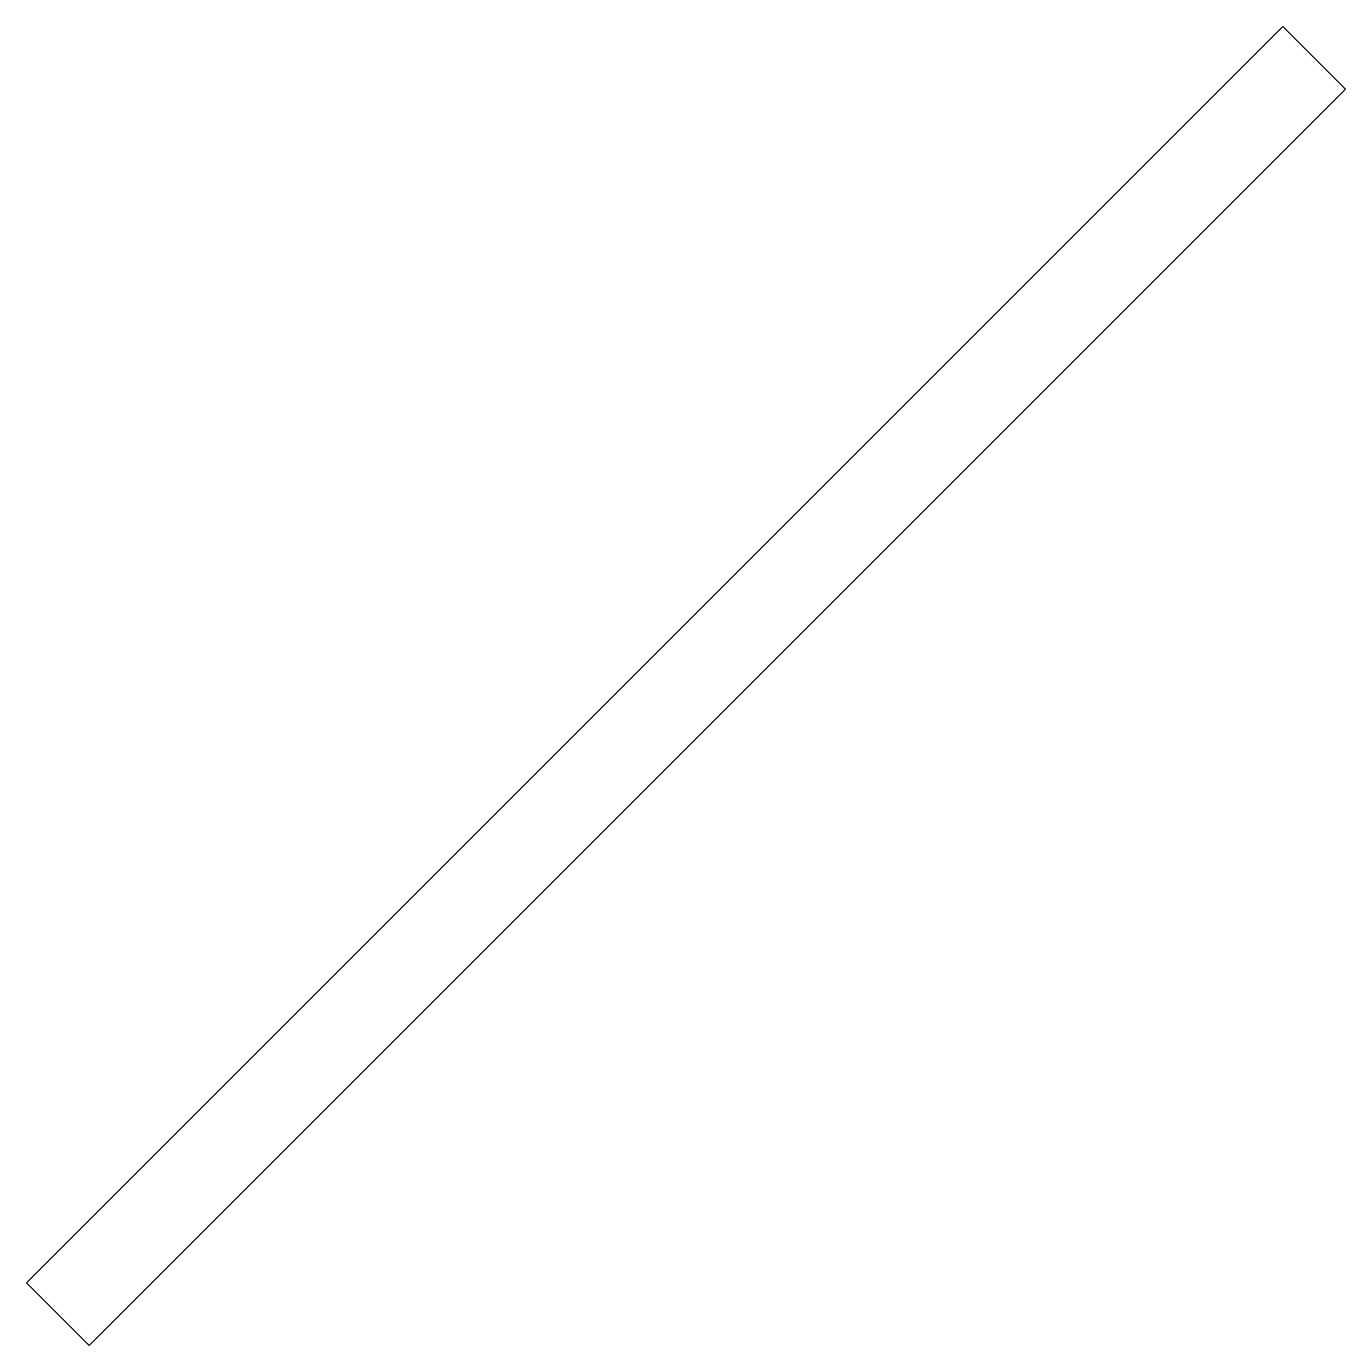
# Model space of a CAD drawing. Extents: x -20.1 to -5.3, y 34.7 to 49.5.
import ezdxf

# ---------------------------------------------------------------- set-up
doc = ezdxf.new("R2010")
doc.units = 0
doc.layers.get('0').update_dxf_attribs({"linetype": 'continuous'})

msp = doc.modelspace()

# ---------------------------------------------------------------- linework, layer by layer
at = {"color": 144}
msp.add_lwpolyline([(-20.142, 35.358), (-6, 49.5), (-5.293, 48.793), (-19.435, 34.651)], close=True, dxfattribs=at)

doc.saveas('drawing.dxf')
